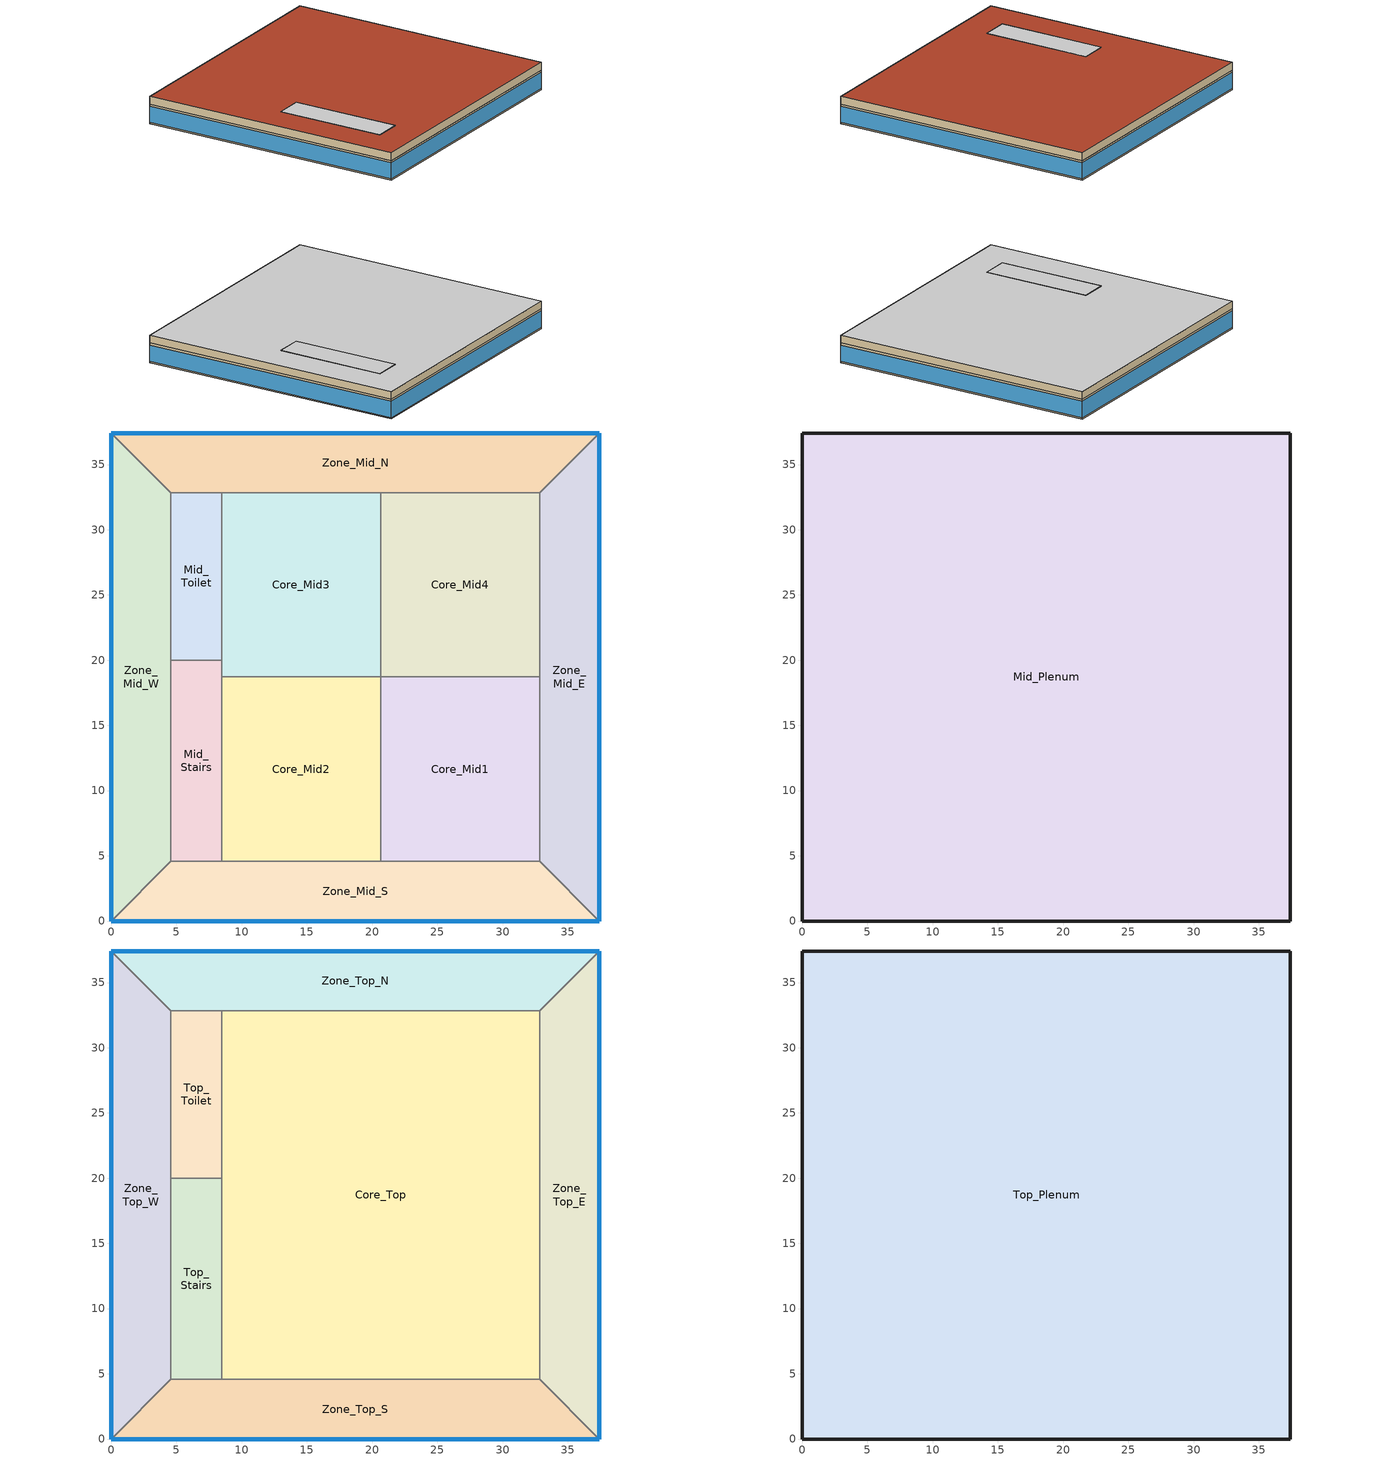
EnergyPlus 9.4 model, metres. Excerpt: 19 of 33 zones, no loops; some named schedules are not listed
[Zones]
Core_Mid1
 floor adiabatic (SGP_Floor): 32.84,18.71 32.84,4.57 20.65,4.57 20.65,18.71 z40.46
 wall to Zone_Mid_S (SGP_Infrared_Wall): 20.65,4.57 32.84,4.57 z40.46:43.26
 wall to Core_Mid4 (SGP_Infrared_Wall): 32.84,18.71 20.65,18.71 z40.46:43.26
 wall to Zone_Mid_E (SGP_Infrared_Wall): 32.84,4.57 32.84,18.71 z40.46:43.26
 wall to Core_Mid2 (SGP_Infrared_Wall): 20.65,18.71 20.65,4.57 z40.46:43.26
 ceiling to Mid_Plenum (SGP_Drop_Ceiling): 20.65,18.71 20.65,4.57 32.84,4.57 32.84,18.71 z43.26
Core_Mid2
 floor adiabatic (SGP_Floor): 20.65,18.71 20.65,4.57 8.46,4.57 8.46,18.71 z40.46
 wall to Zone_Mid_S (SGP_Infrared_Wall): 8.46,4.57 20.65,4.57 z40.46:43.26
 wall to Core_Mid3 (SGP_Infrared_Wall): 20.65,18.71 8.46,18.71 z40.46:43.26
 ceiling to Mid_Plenum (SGP_Drop_Ceiling): 8.46,18.71 8.46,4.57 20.65,4.57 20.65,18.71 z43.26
Core_Mid3
 floor adiabatic (SGP_Floor): 20.65,32.84 20.65,18.71 8.46,18.71 8.46,32.84 z40.46
 wall to Zone_Mid_N (SGP_Infrared_Wall): 20.65,32.84 8.46,32.84 z40.46:43.26
 wall to Core_Mid4 (SGP_Infrared_Wall): 20.65,18.71 20.65,32.84 z40.46:43.26
 ceiling to Mid_Plenum (SGP_Drop_Ceiling): 8.46,32.84 8.46,18.71 20.65,18.71 20.65,32.84 z43.26
Core_Mid4
 floor adiabatic (SGP_Floor): 32.84,32.84 32.84,18.71 20.65,18.71 20.65,32.84 z40.46
 wall to Zone_Mid_N (SGP_Infrared_Wall): 32.84,32.84 20.65,32.84 z40.46:43.26
 wall to Zone_Mid_E (SGP_Infrared_Wall): 32.84,18.71 32.84,32.84 z40.46:43.26
 ceiling to Mid_Plenum (SGP_Drop_Ceiling): 20.65,32.84 20.65,18.71 32.84,18.71 32.84,32.84 z43.26
Zone_Mid_N
 floor adiabatic (SGP_Floor): 37.42,37.42 32.84,32.84 4.57,32.84 0,37.42 z40.46
 wall outside (SGP_Exterior_Wall): 37.42,37.42 0,37.42 z40.46:43.26
 wall to Zone_Mid_W (SGP_Infrared_Wall): 0,37.42 4.57,32.84 z40.46:43.26
 wall to Zone_Mid_E (SGP_Infrared_Wall): 32.84,32.84 37.42,37.42 z40.46:43.26
 window (SGP_SinglepaneWindow): 37.42,37.42 0,37.42 z40.66:42.96
 ceiling to Mid_Plenum (SGP_Drop_Ceiling): 0,37.42 4.57,32.84 32.84,32.84 37.42,37.42 z43.26
Zone_Mid_E
 floor adiabatic (SGP_Floor): 37.42,37.42 37.42,0 32.84,4.57 32.84,32.84 z40.46
 wall outside (SGP_Exterior_Wall): 37.42,0 37.42,37.42 z40.46:43.26
 wall to Zone_Mid_S (SGP_Infrared_Wall): 32.84,4.57 37.42,0 z40.46:43.26
 window (SGP_DoublepaneWindow): 37.42,0 37.42,37.42 z40.66:42.96
 ceiling to Mid_Plenum (SGP_Drop_Ceiling): 32.84,32.84 32.84,4.57 37.42,0 37.42,37.42 z43.26
Zone_Mid_S
 floor adiabatic (SGP_Floor): 32.84,4.57 37.42,0 0,0 4.57,4.57 z40.46
 wall outside (SGP_Exterior_Wall): 0,0 37.42,0 z40.46:43.26
 wall to Zone_Mid_W (SGP_Infrared_Wall): 4.57,4.57 0,0 z40.46:43.26
 window (SGP_SinglepaneWindow): 0,0 37.42,0 z40.66:42.96
 ceiling to Mid_Plenum (SGP_Drop_Ceiling): 4.57,4.57 0,0 37.42,0 32.84,4.57 z43.26
Zone_Mid_W
 floor adiabatic (SGP_Floor): 4.57,32.84 4.57,4.57 0,0 0,37.42 z40.46
 wall outside (SGP_Exterior_Wall): 0,37.42 0,0 z40.46:43.26
 window (SGP_DoublepaneWindow): 0,37.42 0,0 z40.66:42.96
 ceiling to Mid_Plenum (SGP_Drop_Ceiling): 0,37.42 0,0 4.57,4.57 4.57,32.84 z43.26
Mid_Toilet
 floor adiabatic (SGP_Floor): 8.46,32.84 8.46,19.99 4.57,19.99 4.57,32.84 z40.46
 wall to Mid_Stairs (SGP_Brick_Wall): 4.57,19.99 8.46,19.99 z40.46:43.26
 wall to Zone_Mid_N (SGP_Brick_Wall): 8.46,32.84 4.57,32.84 z40.46:43.26
 wall to Core_Mid3 (SGP_Brick_Wall): 8.46,19.99 8.46,32.84 z40.46:43.26
 wall to Zone_Mid_W (SGP_Brick_Wall): 4.57,32.84 4.57,19.99 z40.46:43.26
 ceiling to Mid_Plenum (SGP_Ceiling): 4.57,32.84 4.57,19.99 8.46,19.99 8.46,32.84 z43.26
Mid_Stairs
 floor adiabatic (SGP_Floor): 8.46,19.99 8.46,4.57 4.57,4.57 4.57,19.99 z40.46
 wall to Zone_Mid_S (SGP_Brick_Wall): 4.57,4.57 8.46,4.57 z40.46:43.26
 wall to Core_Mid2 (SGP_Brick_Wall): 8.46,4.57 8.46,19.99 z40.46:43.26
 wall to Zone_Mid_W (SGP_Brick_Wall): 4.57,19.99 4.57,4.57 z40.46:43.26
 wall to Mid_Plenum (SGP_Brick_Wall): 4.57,4.57 8.46,4.57 8.46,19.99 4.57,19.99 4.57,4.57 z43.26:44.36
 ceiling to Mid_Plenum (SGP_Ceiling): 4.57,19.99 4.57,4.57 8.46,4.57 8.46,19.99 z44.36
Mid_Plenum
 wall outside (SGP_Exterior_Wall): 37.42,37.42 0,37.42 0,0 37.42,0 37.42,37.42 z43.26:44.36
 ceiling adiabatic (SGP_Ceiling): 0,37.42 0,0 37.42,0 37.42,37.42 z44.36
Core_Top
 floor adiabatic (SGP_Floor): 32.84,32.84 32.84,4.57 8.46,4.57 8.46,32.84 z74.4
 wall to Zone_Top_S (SGP_Infrared_Wall): 8.46,4.57 32.84,4.57 z74.4:77.2
 wall to Zone_Top_N (SGP_Infrared_Wall): 32.84,32.84 8.46,32.84 z74.4:77.2
 wall to Zone_Top_E (SGP_Infrared_Wall): 32.84,4.57 32.84,32.84 z74.4:77.2
 ceiling to Top_Plenum (SGP_Drop_Ceiling): 8.46,32.84 8.46,4.57 32.84,4.57 32.84,32.84 z77.2
Zone_Top_N
 floor adiabatic (SGP_Floor): 37.42,37.42 32.84,32.84 4.57,32.84 0,37.42 z74.4
 wall outside (SGP_Exterior_Wall): 37.42,37.42 0,37.42 z74.4:77.2
 wall to Zone_Top_W (SGP_Infrared_Wall): 0,37.42 4.57,32.84 z74.4:77.2
 wall to Zone_Top_E (SGP_Infrared_Wall): 32.84,32.84 37.42,37.42 z74.4:77.2
 window (SGP_SinglepaneWindow): 37.42,37.42 0,37.42 z74.6:76.9
 ceiling to Top_Plenum (SGP_Drop_Ceiling): 0,37.42 4.57,32.84 32.84,32.84 37.42,37.42 z77.2
Zone_Top_E
 floor adiabatic (SGP_Floor): 37.42,37.42 37.42,0 32.84,4.57 32.84,32.84 z74.4
 wall outside (SGP_Exterior_Wall): 37.42,0 37.42,37.42 z74.4:77.2
 wall to Zone_Top_S (SGP_Infrared_Wall): 32.84,4.57 37.42,0 z74.4:77.2
 window (SGP_DoublepaneWindow): 37.42,0 37.42,37.42 z74.6:76.9
 ceiling to Top_Plenum (SGP_Drop_Ceiling): 32.84,32.84 32.84,4.57 37.42,0 37.42,37.42 z77.2
Zone_Top_S
 floor adiabatic (SGP_Floor): 32.84,4.57 37.42,0 0,0 4.57,4.57 z74.4
 wall outside (SGP_Exterior_Wall): 0,0 37.42,0 z74.4:77.2
 wall to Zone_Top_W (SGP_Infrared_Wall): 4.57,4.57 0,0 z74.4:77.2
 window (SGP_SinglepaneWindow): 0,0 37.42,0 z74.6:76.9
 ceiling to Top_Plenum (SGP_Drop_Ceiling): 4.57,4.57 0,0 37.42,0 32.84,4.57 z77.2
Zone_Top_W
 floor adiabatic (SGP_Floor): 4.57,32.84 4.57,4.57 0,0 0,37.42 z74.4
 wall outside (SGP_Exterior_Wall): 0,37.42 0,0 z74.4:77.2
 window (SGP_DoublepaneWindow): 0,37.42 0,0 z74.6:76.9
 ceiling to Top_Plenum (SGP_Drop_Ceiling): 0,37.42 0,0 4.57,4.57 4.57,32.84 z77.2
Top_Toilet
 floor adiabatic (SGP_Floor): 8.46,32.84 8.46,19.99 4.57,19.99 4.57,32.84 z74.4
 wall to Top_Stairs (SGP_Brick_Wall): 4.57,19.99 8.46,19.99 z74.4:77.2
 wall to Zone_Top_N (SGP_Brick_Wall): 8.46,32.84 4.57,32.84 z74.4:77.2
 wall to Core_Top (SGP_Brick_Wall): 8.46,19.99 8.46,32.84 z74.4:77.2
 wall to Zone_Top_W (SGP_Brick_Wall): 4.57,32.84 4.57,19.99 z74.4:77.2
 ceiling to Top_Plenum (SGP_Ceiling): 4.57,32.84 4.57,19.99 8.46,19.99 8.46,32.84 z77.2
Top_Stairs
 floor adiabatic (SGP_Floor): 8.46,19.99 8.46,4.57 4.57,4.57 4.57,19.99 z74.4
 wall to Zone_Top_S (SGP_Brick_Wall): 4.57,4.57 8.46,4.57 z74.4:77.2
 wall to Core_Top (SGP_Brick_Wall): 8.46,4.57 8.46,19.99 z74.4:77.2
 wall to Zone_Top_W (SGP_Brick_Wall): 4.57,19.99 4.57,4.57 z74.4:77.2
 wall to Top_Plenum (SGP_Brick_Wall): 4.57,4.57 8.46,4.57 8.46,19.99 4.57,19.99 4.57,4.57 z77.2:78.3
 ceiling to Top_Plenum (SGP_Ceiling): 4.57,19.99 4.57,4.57 8.46,4.57 8.46,19.99 z78.3
Top_Plenum
 wall outside (SGP_Exterior_Wall): 0,0 37.42,0 37.42,37.42 0,37.42 0,0 z77.2:78.3
 roof outside (SGP_Roof): 0,37.42 0,0 37.42,0 37.42,37.42 z78.3
[Building]
Large_Office: North Axis {deg}=0; Terrain=City; Loads Convergence Tolerance Value {W}=0.04; Temperature Convergence Tolerance Value {deltaC}=0.2; Solar Distribution=FullExterior; Maximum Number of Warmup Days=40; Minimum Number of Warmup Days=6
[Site:Location]
Singapore_SGP_Design_Conditions: Latitude {deg}=1.37; Longitude {deg}=103.98; Time Zone {hr}=8; Elevation {m}=16
[SizingPeriod:DesignDay] Day of Month=21; Day Type=SummerDesignDay; Maximum Dry-Bulb Temperature {C}=33.3; Daily Dry-Bulb Temperature Range {deltaC}=5.5; Dry-Bulb Temperature Range Modifier Type=DefaultMultipliers; Humidity Condition Type=Wetbulb; Wetbulb or DewPoint at Maximum Dry-Bulb {C}=27.8; Barometric Pressure {Pa}=101133; Wind Speed {m/s}=4.1; Wind Direction {deg}=30; Rain Indicator=No; Snow Indicator=No; Daylight Saving Time Indicator=No; Solar Model Indicator=ASHRAEtau; ASHRAE Clear Sky Optical Depth for Beam Irradiance (taub)=0.494; ASHRAE Clear Sky Optical Depth for Diffuse Irradiance (taud)=2.03
Name | Month
SGP_Design_Day_Feb | 2
SGP_Design_Day_Apr | 4
SGP_Design_Day_Jun | 6
SGP_Design_Day_Aug | 8
[Site:GroundTemperature:BuildingSurface]
27.55, 28.03, 28.32, 28.42, 28.26, 27.88, 27.4, 26.92, 26.59, 26.51, 26.68, 27.05
[Material] Thermal Absorptance=0.9; Solar Absorptance=0.7
Name | Roughness | Thickness {m} | Conductivity {W/m-K} | Density {kg/m3} | Specific Heat {J/kg-K} | Visible Absorptance
SGP_Aluminum_Shadow_Box_3mm | Smooth | 0.003 | 211 | 2672 | 900 | 0.7
SGP_Concrete_200mm | MediumRough | 0.2 | 1.442 | 2400 | 832 | 0.7
SGP_Concrete_100mm | MediumRough | 0.1 | 1.442 | 2400 | 832 | 0.7
SGP_Exp_Polystyrene_50mm | MediumSmooth | 0.05 | 0.035 | 16 | 1210 | 0.7
SGP_Semi_Rigid_Insulation_75mm | MediumSmooth | 0.075 | 0.0335 | 180 | 840 | 0.7
SGP_Wood_150mm | MediumRough | 0.15 | 0.125 | 608 | 1210 | 0.7
SGP_Cement_Sand_Screed_50mm | MediumRough | 0.05 | 0.533 | 1568 | 991 | 0.7
SGP_Covered_Brick_100mm | Rough | 0.1 | 0.807 | 1760 | 843 | 0.7
SGP_Ceiling_Tile_15mm | MediumSmooth | 0.015 | 0.057 | 288 | 1339 | 0.2
SGP_Glass_6mm | Smooth | 0.006 | 1.053 | 2500 | 840 | 0.7
[Material:NoMass]
SGP_Carpet: Roughness=VeryRough; Thermal Resistance {m2-K/W}=0.217; Thermal Absorptance=0.9; Solar Absorptance=0.7; Visible Absorptance=0.7
[Material:InfraredTransparent]
SGP_IRTMaterial
[Material:AirGap]
SGP_Air_Gap_150mm: Thermal Resistance {m2-K/W}=0.16
[WindowMaterial:Glazing] Optical Data Type=SpectralAverage; Thickness {m}=0.006; Infrared Transmittance at Normal Incidence=0; Front Side Infrared Hemispherical Emissivity=0.84; Conductivity {W/m-K}=0.9; Dirt Correction Factor for Solar and Visible Transmittance=1; Solar Diffusing=No; Young's modulus {Pa}=7.2e+10; Poisson's ratio=0.22
Name | Solar Transmittance at Normal Incidence | Front Side Solar Reflectance at Normal Incidence | Back Side Solar Reflectance at Normal Incidence | Visible Transmittance at Normal Incidence | Front Side Visible Reflectance at Normal Incidence | Back Side Visible Reflectance at Normal Incidence | Back Side Infrared Hemispherical Emissivity
SGP_Ref_D_Tint_6mm | 0.3 | 0.14 | 0.36 | 0.25 | 0.18 | 0.45 | 0.82
SGP_Ref_B_Clear_Lo_6mm | 0.15 | 0.22 | 0.38 | 0.2 | 0.23 | 0.33 | 0.58
SGP_Clear_6mm | 0.775 | 0.071 | 0.071 | 0.881 | 0.08 | 0.08 | 0.84
[WindowMaterial:Gas]
SGP_Argon_13mm: Gas Type=Argon; Thickness {m}=0.013
[Construction]
SGP_Exterior_Wall: SGP_Glass_6mm, SGP_Air_Gap_150mm, SGP_Aluminum_Shadow_Box_3mm, SGP_Semi_Rigid_Insulation_75mm
SGP_Infrared_Wall: SGP_IRTMaterial
SGP_SinglepaneWindow: SGP_Ref_D_Tint_6mm
SGP_DoublepaneWindow: SGP_Ref_B_Clear_Lo_6mm, SGP_Argon_13mm, SGP_Clear_6mm
SGP_Floor: SGP_Concrete_100mm, SGP_Carpet
SGP_Ceiling: SGP_Carpet, SGP_Concrete_100mm
SGP_Drop_Ceiling: SGP_Ceiling_Tile_15mm
SGP_Brick_Wall: SGP_Covered_Brick_100mm
SGP_InteriorFurnishings: SGP_Wood_150mm
SGP_Roof: SGP_Cement_Sand_Screed_50mm, SGP_Exp_Polystyrene_50mm, SGP_Concrete_200mm
[Zone] Ceiling Height {m}=AutoCalculate
Name | Type | Multiplier | Volume {m3} | Floor Area {m2} | Part of Total Floor Area
Core_Mid1; Core_Mid2; Core_Mid3; Core_Mid4; Zone_Mid_N; Zone_Mid_E; Zone_Mid_S; Zone_Mid_W; Mid_Toilet; Mid_Stairs | 1 | 15 | AutoCalculate | AutoCalculate | Yes
Core_Top; Zone_Top_N; Zone_Top_E; Zone_Top_S; Zone_Top_W; Top_Toilet; Top_Stairs | 1 | 1 | AutoCalculate | AutoCalculate | Yes
Mid_Plenum |  | 15 | 1474 | 1340 | No
Top_Plenum |  | 1 | 1474 | 1340 | No
[InternalMass] Construction=SGP_InteriorFurnishings
Name | Zone or ZoneList | Surface Area {m2}
Core_Mid1_InternalMass | Core_Mid1 | 420.972
Core_Mid2_InternalMass | Core_Mid2 | 420.972
Core_Mid3_InternalMass | Core_Mid3 | 420.972
Core_Mid4_InternalMass | Core_Mid4 | 420.972
Core_Top_InternalMass | Core_Top | 1683.89
Zone_Mid_N_InternalMass | Zone_Mid_N | 324.028
Zone_Mid_E_InternalMass | Zone_Mid_E | 324.028
Zone_Mid_S_InternalMass | Zone_Mid_S | 324.028
Zone_Mid_W_InternalMass | Zone_Mid_W | 324.028
Zone_Top_N_InternalMass | Zone_Top_N | 324.028
Zone_Top_E_InternalMass | Zone_Top_E | 324.028
Zone_Top_S_InternalMass | Zone_Top_S | 324.028
Zone_Top_W_InternalMass | Zone_Top_W | 324.028
[People] Fraction Radiant=0.58; Sensible Heat Fraction=AutoCalculate; Activity Level Schedule=Sch_Activity; Enable ASHRAE 55 Comfort Warnings=No; Mean Radiant Temperature Calculation Type=ZoneAveraged; Work Efficiency Schedule=Sch_Work_Eff; Clothing Insulation Calculation Method=ClothingInsulationSchedule; Clothing Insulation Schedule=Sch_Clothing; Air Velocity Schedule=Sch_Air_Velo; Thermal Comfort Model 1 Type=Fanger
Name | Zone or ZoneList | Number of People Schedule | Number of People Calculation Method | Number of People | Carbon Dioxide Generation Rate {m3/s-W} | Zone Floor Area per Person {m2/person}
Core_Mid1 | Core_Mid1 | Sch_Occupancy_target | People | 100 | 3.82e-08
Core_Mid2 | Core_Mid2 | Sch_Occupancy | Area/Person |  |  | 10.77
Core_Mid3 | Core_Mid3 | Sch_Occupancy | Area/Person |  |  | 10.77
Core_Mid4 | Core_Mid4 | Sch_Occupancy | Area/Person |  |  | 10.77
Core_Top | Core_Top | Sch_Occupancy | Area/Person |  |  | 10.77
Zone_Mid_N | Zone_Mid_N | Sch_Occupancy | Area/Person |  |  | 10.77
Zone_Mid_E | Zone_Mid_E | Sch_Occupancy | Area/Person |  | 3.82e-08 | 10.77
Zone_Mid_S | Zone_Mid_S | Sch_Occupancy | Area/Person |  |  | 10.77
Zone_Mid_W | Zone_Mid_W | Sch_Occupancy | Area/Person |  |  | 10.77
Zone_Top_N | Zone_Top_N | Sch_Occupancy | Area/Person |  |  | 10.77
Zone_Top_E | Zone_Top_E | Sch_Occupancy | Area/Person |  |  | 10.77
Zone_Top_S | Zone_Top_S | Sch_Occupancy | Area/Person |  |  | 10.77
Zone_Top_W | Zone_Top_W | Sch_Occupancy | Area/Person |  |  | 10.77
[Lights] Design Level Calculation Method=Watts/Area; Return Air Fraction=0; Fraction Radiant=0.37; Fraction Visible=0.18; Fraction Replaceable=1; Return Air Fraction Calculated from Plenum Temperature=No
Name | Zone or ZoneList | Schedule | Watts per Zone Floor Area {W/m2} | Return Air Fraction Function of Plenum Temperature Coefficient 1 | Return Air Fraction Function of Plenum Temperature Coefficient 2 {1/K}
Core_Mid1_Lights | Core_Mid1 | Sch_Lighting_Offices&Toilets | 15
Core_Mid2_Lights | Core_Mid2 | Sch_Lighting_Offices&Toilets | 15
Core_Mid3_Lights | Core_Mid3 | Sch_Lighting_Offices&Toilets | 15
Core_Mid4_Lights | Core_Mid4 | Sch_Lighting_Offices&Toilets | 15
Core_Top_Lights | Core_Top | Sch_Lighting_Offices&Toilets | 15
Zone_Mid_N_Lights | Zone_Mid_N | Sch_Lighting_Offices&Toilets | 15
Zone_Mid_E_Lights | Zone_Mid_E | Sch_Lighting_Offices&Toilets | 15
Zone_Mid_S_Lights | Zone_Mid_S | Sch_Lighting_Offices&Toilets | 15
Zone_Mid_W_Lights | Zone_Mid_W | Sch_Lighting_Offices&Toilets | 15
Zone_Top_N_Lights | Zone_Top_N | Sch_Lighting_Offices&Toilets | 15
Zone_Top_E_Lights | Zone_Top_E | Sch_Lighting_Offices&Toilets | 15
Zone_Top_S_Lights | Zone_Top_S | Sch_Lighting_Offices&Toilets | 15
Zone_Top_W_Lights | Zone_Top_W | Sch_Lighting_Offices&Toilets | 15
Mid_Stairs_Lights | Mid_Stairs | Sch_Lighting_Staircase | 6 | 0 | 0
Top_Stairs_Lights | Top_Stairs | Sch_Lighting_Staircase | 6 | 0 | 0
Mid_Toilet_Lights | Mid_Toilet | Sch_Lighting_Offices&Toilets | 10 | 0 | 0
Top_Toilet_Lights | Top_Toilet | Sch_Lighting_Offices&Toilets | 10 | 0 | 0
[ElectricEquipment] Schedule=Sch_Equipment; Design Level Calculation Method=Watts/Area; Watts per Zone Floor Area {W/m2}=14; Fraction Latent=0; Fraction Radiant=0.3; Fraction Lost=0
Name | Zone or ZoneList
Core_Mid1_MiscPlug_Equip | Core_Mid1
Core_Mid2_MiscPlug_Equip | Core_Mid2
Core_Mid3_MiscPlug_Equip | Core_Mid3
Core_Mid4_MiscPlug_Equip | Core_Mid4
Core_Top_MiscPlug_Equip | Core_Top
Zone_Mid_N_MiscPlug_Equip | Zone_Mid_N
Zone_Mid_E_MiscPlug_Equip | Zone_Mid_E
Zone_Mid_S_MiscPlug_Equip | Zone_Mid_S
Zone_Mid_W_MiscPlug_Equip | Zone_Mid_W
Zone_Top_N_MiscPlug_Equip | Zone_Top_N
Zone_Top_E_MiscPlug_Equip | Zone_Top_E
Zone_Top_S_MiscPlug_Equip | Zone_Top_S
Zone_Top_W_MiscPlug_Equip | Zone_Top_W
[ZoneInfiltration:DesignFlowRate] Schedule=Sch_Infiltration; Design Flow Rate Calculation Method=AirChanges/Hour; Air Changes per Hour {1/hr}=0.2; Constant Term Coefficient=1; Temperature Term Coefficient=0; Velocity Term Coefficient=0; Velocity Squared Term Coefficient=0
Name | Zone or ZoneList
Zone_Mid_N_Infiltration | Zone_Mid_N
Zone_Mid_S_Infiltration | Zone_Mid_S
Zone_Top_N_Infiltration | Zone_Top_N
Zone_Top_S_Infiltration | Zone_Top_S
Zone_Mid_E_Infiltration | Zone_Mid_E
Zone_Mid_W_Infiltration | Zone_Mid_W
Zone_Top_E_Infiltration | Zone_Top_E
Zone_Top_W_Infiltration | Zone_Top_W
[ZoneVentilation:DesignFlowRate] Schedule=Sch_ACMV; Design Flow Rate Calculation Method=AirChanges/Hour; Air Changes per Hour {1/hr}=4; Ventilation Type=Exhaust; Fan Total Efficiency=0.65; Constant Term Coefficient=1; Temperature Term Coefficient=0; Velocity Term Coefficient=0; Velocity Squared Term Coefficient=0; Minimum Indoor Temperature {C}=-100; Maximum Indoor Temperature {C}=100; Delta Temperature {deltaC}=-100; Minimum Outdoor Temperature {C}=-100; Maximum Outdoor Temperature {C}=100; Maximum Wind Speed {m/s}=40
Name | Zone or ZoneList | Fan Pressure Rise {Pa}
Mid_Stairs_Ventilation | Mid_Stairs | 9000
Top_Stairs_Ventilation | Top_Stairs | 600
[ZoneMixing] Schedule=Sch_ACMV; Design Flow Rate Calculation Method=Flow/Zone; Design Flow Rate {m3/s}=0.388889; Delta Temperature {deltaC}=0
Name | Zone | Source Zone
Mid_Toilet_Mixing | Mid_Toilet | Core_Mid3
Top_Toilet_Mixing | Top_Toilet | Core_Top
[Exterior:Lights] Control Option=ScheduleNameOnly
Name | Schedule | Design Level {W}
Exterior_Facade_Lights | Sch_ExteriorFacadeLights | 17850
Exterior_Walkway_Lights | Sch_ExteriorWalkwayLights | 4000
[Exterior:FuelEquipment] Fuel Use Type=Electricity
Name | Schedule | Design Level {W}
Misc_Pumps | Sch_MiscPumps | 2933.3
LiFTs | Sch_LiFTs | 270000
ElecRoomVent | Sch_Always_On | 12000
MechRoomVent | Sch_Chiller | 16000
